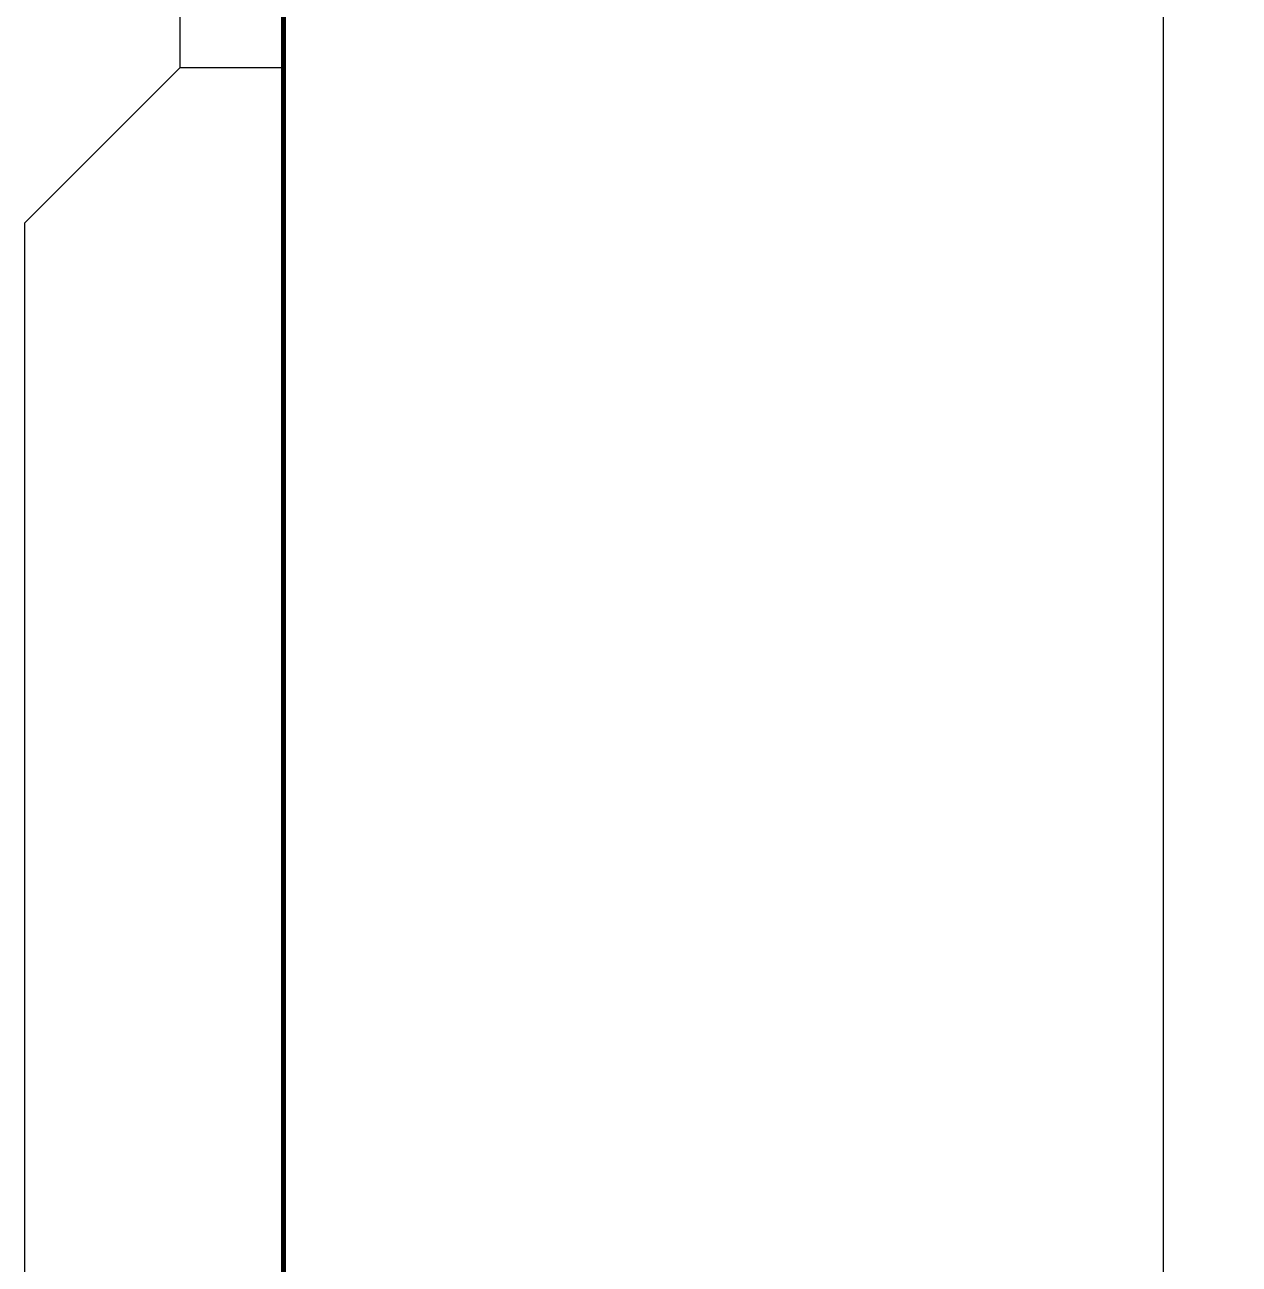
# Model space of a CAD drawing. Extents: x 241 to 398, y 106 to 179.
# Drawn here: x 359.99 to 365.86, y 114.68 to 120.67 of the extents above; entities that cross this region are included whole.
import ezdxf

# ---------------------------------------------------------------- set-up
doc = ezdxf.new("R2010")
doc.units = 0
doc.layers.get('0').update_dxf_attribs({"linetype": 'CONTINUOUS'})
doc.layers.add('ALVVISTA', color=8, linetype='CONTINUOUS')

msp = doc.modelspace()

# ---------------------------------------------------------------- linework, layer by layer
for p, q in [((360.7417, 120.4603), (360.7417, 143.0579)), ((360.7417, 120.4603), (359.9917, 119.7103)), ((360.7417, 120.4603), (361.2417, 120.4603)), ((359.9917, 106.3321), (359.9917, 119.7103))]:
    msp.add_line(p, q)
at = {"const_width": 0.0236}
msp.add_lwpolyline([(361.2417, 142.5579), (397.8549, 142.5579), (397.8549, 106.0821), (361.2417, 106.0821)], close=True, dxfattribs=at)
at = {"layer": 'ALVVISTA'}
msp.add_line((365.4896, 138.6328), (365.4896, 108.6318), dxfattribs=at)

doc.saveas('drawing.dxf')
